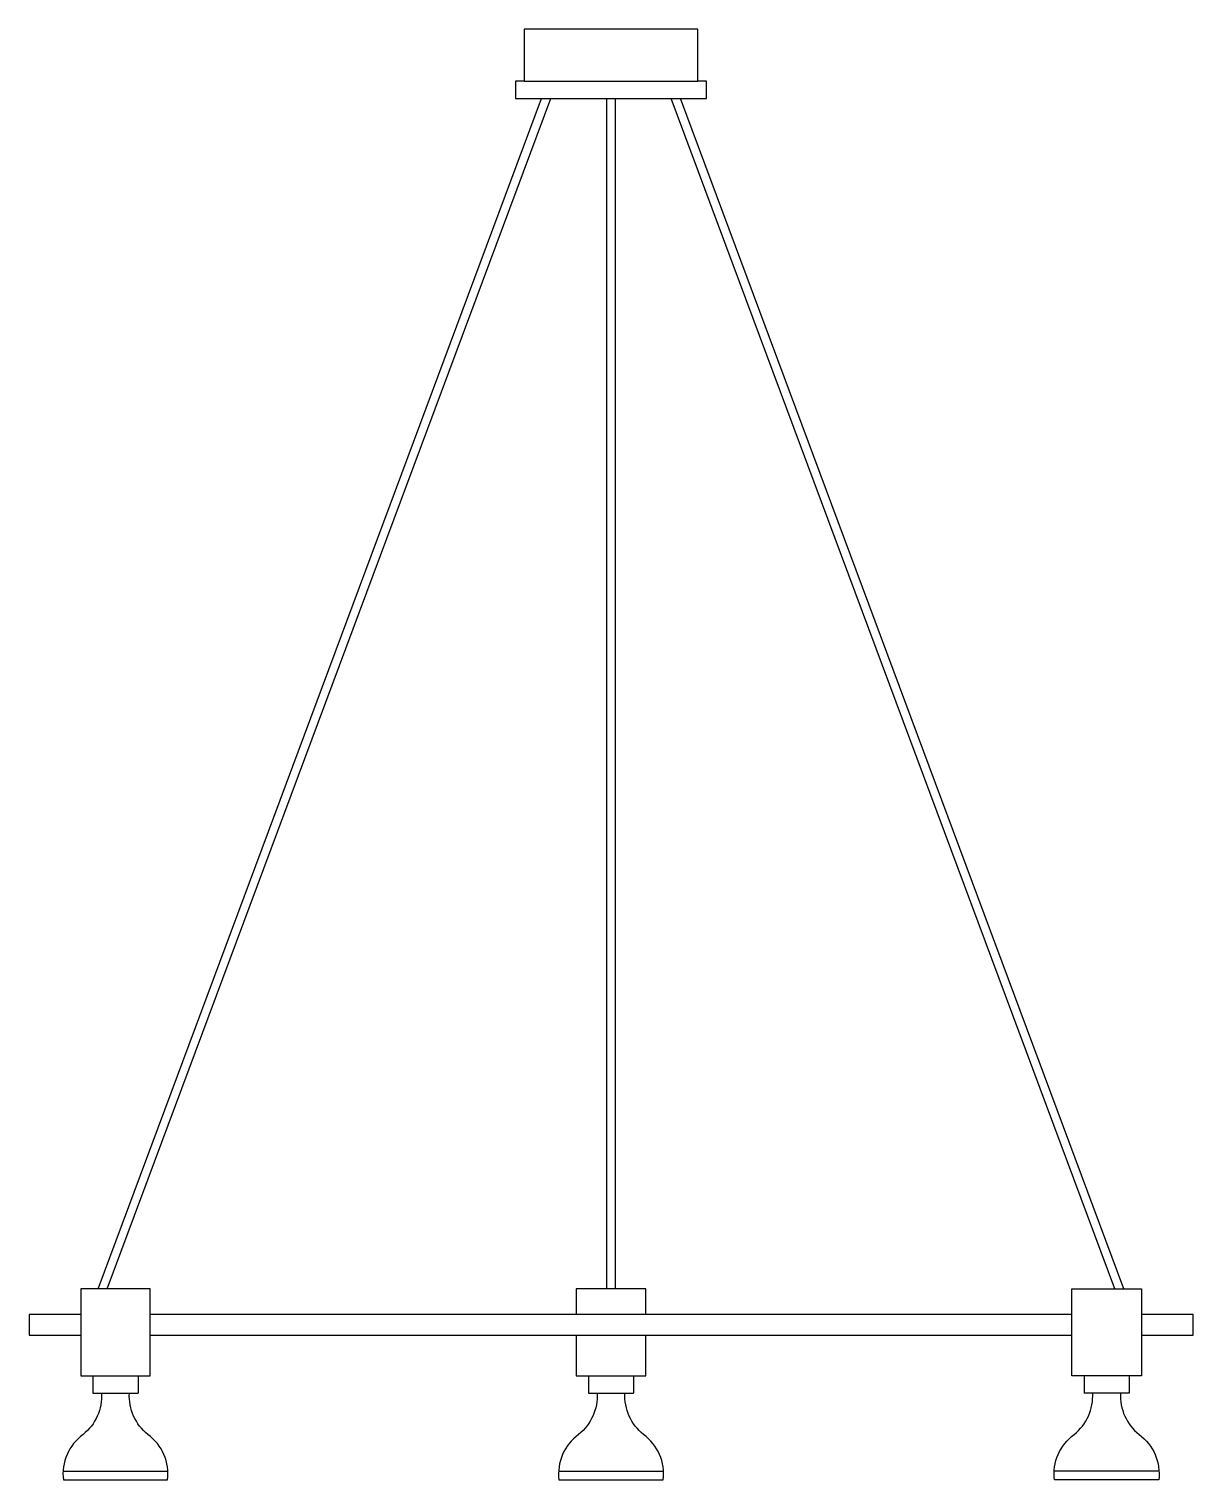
# Model space of a CAD drawing. Extents: x 2614 to 3418, y 3526 to 4528.
import ezdxf

# ---------------------------------------------------------------- set-up
doc = ezdxf.new("R2010")
doc.units = 0
doc.header["$MEASUREMENT"] = 0
for name, color, linetype in [('3', 3, 'CONTINUOUS'), ('4', 4, 'CONTINUOUS'), ('7', 7, 'CONTINUOUS')]:
    doc.layers.add(name, color=color, linetype=linetype)

msp = doc.modelspace()

# ---------------------------------------------------------------- linework, layer by layer
at = {"layer": '3'}
for p, q in [((2955.7, 4492), (3075.7, 4492)), ((2637.2, 3532), (2709.6, 3532)), ((2979.5, 3532), (3051.9, 3532)), ((3394.2, 3532), (3321.7, 3532))]:
    msp.add_line(p, q, dxfattribs=at)
at = {"layer": '4'}
for p, q in [((2657.8, 3598), (2657.8, 3586)), ((2689, 3598), (2689, 3586)), ((3000.1, 3598), (3000.1, 3586)), ((3031.3, 3598), (3031.3, 3586)), ((3342.4, 3598), (3342.4, 3586)), ((3373.6, 3598), (3373.6, 3586)), ((2657.8, 3586), (2689, 3586)), ((3000.1, 3586), (3031.3, 3586)), ((3373.6, 3586), (3342.4, 3586))]:
    msp.add_line(p, q, dxfattribs=at)
for points in [[(2955.7, 4492), (2949.7, 4492), (2949.7, 4480), (3081.7, 4480), (3081.7, 4492), (3075.7, 4492), (3075.7, 4528), (2955.7, 4528)], [(2649.4, 3598), (2697.4, 3598), (2697.4, 3658), (2649.4, 3658)], [(3334, 3598), (3334, 3658), (3382, 3658), (3382, 3598)]]:
    msp.add_lwpolyline(points, close=True, dxfattribs=at)
for points in [[(3039.7, 3640.3), (3039.7, 3658), (2991.7, 3658), (2991.7, 3640.3)], [(2649.4, 3640.3), (2613.7, 3640.3), (2613.7, 3625.9), (2649.4, 3625.9)], [(3334, 3640.3), (2697.4, 3640.3)], [(3382, 3625.9), (3417.7, 3625.9), (3417.7, 3640.3), (3382, 3640.3)], [(2697.4, 3625.9), (3334, 3625.9)], [(2991.7, 3625.9), (2991.7, 3598), (3039.7, 3598), (3039.7, 3625.9)]]:
    msp.add_lwpolyline(points, dxfattribs=at)
for points in [[(2663.8, 3586, -0.241326), (2651, 3557.4, 0.272671), (2637.4, 3526), (2709.4, 3526, 0.272671), (2695.8, 3557.4, -0.241326), (2683, 3586)], [(3006.1, 3586, -0.241326), (2993.3, 3557.4, 0.272671), (2979.7, 3526), (3051.7, 3526, 0.272671), (3038.1, 3557.4, -0.241326), (3025.3, 3586)], [(3367.6, 3586, 0.241326), (3380.4, 3557.4, -0.272671), (3394, 3526), (3322, 3526, -0.272671), (3335.6, 3557.4, 0.241326), (3348.4, 3586)]]:
    msp.add_lwpolyline(points, format="xyb", dxfattribs=at)
at = {"layer": '7'}
for p, q in [((2661.4, 3658), (2967.7, 4480)), ((2667.7, 3658), (2974, 4480)), ((3012.7, 3658), (3012.7, 4480)), ((3018.7, 3658), (3018.7, 4480)), ((3363.6, 3658), (3057.3, 4480)), ((3370, 3658), (3063.7, 4480))]:
    msp.add_line(p, q, dxfattribs=at)

doc.saveas('drawing.dxf')
